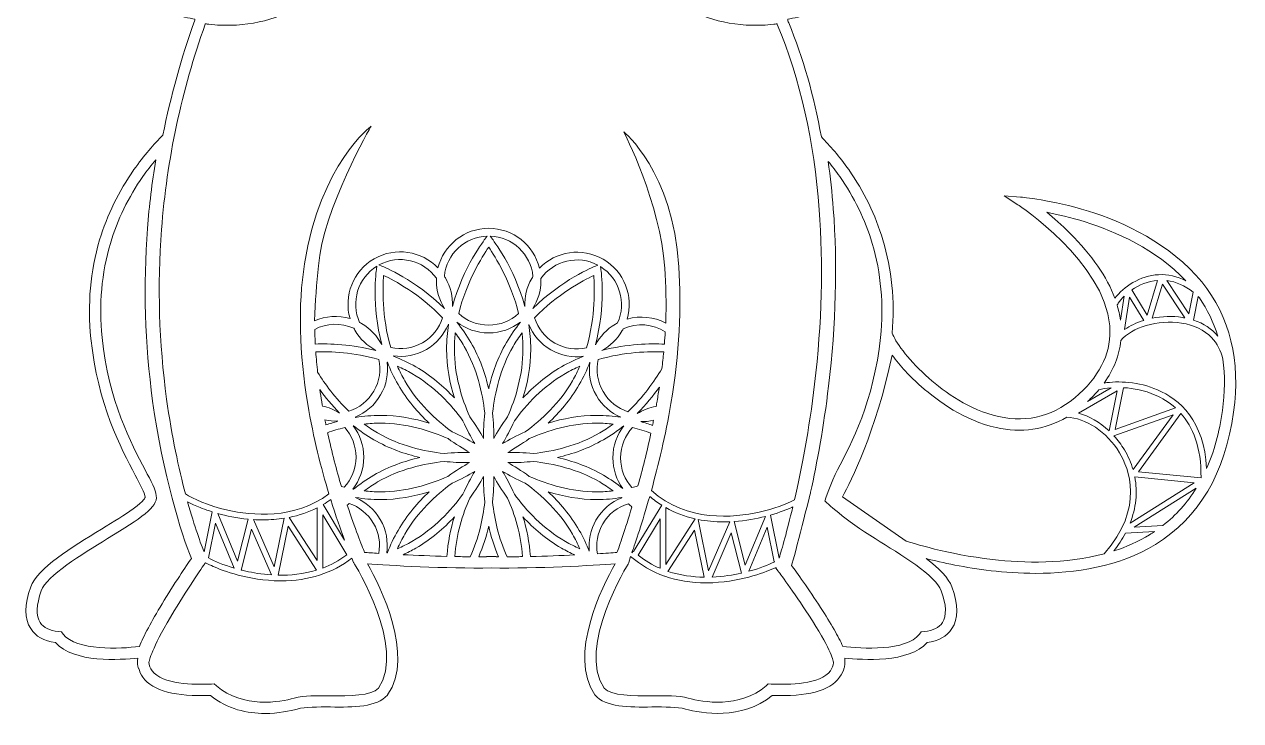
# Model space of a CAD drawing. Header units: millimetres. Extents: x -883 to 1566, y 87 to 598.
# Drawn here: x -414.6 to 21.6, y 87.2 to 336.8 of the extents above; entities that cross this region are included whole.
import ezdxf

# ---------------------------------------------------------------- set-up
doc = ezdxf.new("R2010")
doc.units = ezdxf.units.MM
doc.header["$MEASUREMENT"] = 0
doc.layers.add('Layer 2', color=7, linetype='Continuous')

msp = doc.modelspace()

# ---------------------------------------------------------------- linework, layer by layer
at = {"layer": 'Layer 2', "lineweight": 0}
for points, knots in [([(7.59, 244.45), (-3.48, 258), (-20.69, 266.08), (-33.06, 269.85), (-46.26, 273.87), (-56.89, 274.85), (-57.33, 274.89), (-57.33, 274.89), (-63.26, 275.35), (-63.26, 275.35), (-63.26, 275.35), (-58.29, 272.15), (-58.29, 272.15), (-57.98, 271.95), (-27.3, 251.65), (-25.39, 228.72), (-24.66, 219.9), (-28.34, 211.7), (-36.31, 204.35), (-44.76, 196.57), (-54.51, 193.84), (-65.29, 196.22), (-75.68, 198.52), (-84.61, 204.98), (-90.28, 209.99), (-96.97, 215.9), (-101.82, 222.28), (-103.16, 225.53), (-103.16, 225.53), (-103.4, 226.14), (-103.4, 226.14), (-102.45, 237.73), (-103.56, 248.95), (-106.72, 259.52), (-109.4, 268.44), (-113.53, 276.92), (-119.01, 284.71), (-122.35, 289.47), (-125.77, 293.36), (-128.79, 296.42), (-131.43, 311.06), (-135.35, 324.76), (-140.5, 337.36), (-140.5, 337.36), (-140.49, 337.37), (-140.49, 337.37), (-140.49, 337.37), (-140.51, 337.38), (-140.51, 337.38), (-140.61, 337.61), (-140.7, 337.84), (-140.79, 338.07), (-140.79, 338.07), (-140.84, 338.65), (-140.84, 338.65), (-137.2, 339.27), (-127.54, 341.25), (-121.39, 345.72), (-117.66, 348.43), (-108.33, 356.72), (-102.1, 375.11), (-97.72, 388.05), (-95.89, 402.95), (-96.63, 419.6), (-96.65, 421.03), (-96.74, 422.45), (-96.88, 423.87), (-97.33, 430.37), (-98.15, 437.13), (-99.36, 444.13), (-106.45, 485.36), (-124.38, 523.48), (-149.82, 551.48), (-163.02, 566), (-177.81, 577.35), (-193.8, 585.21), (-210.69, 593.52), (-228.61, 597.76), (-247.06, 597.82), (-247.06, 597.82), (-247.29, 597.82), (-247.29, 597.82), (-247.29, 597.82), (-247.29, 597.82), (-247.29, 597.82), (-265.74, 597.76), (-283.66, 593.52), (-300.56, 585.21), (-316.54, 577.35), (-331.33, 566), (-344.53, 551.48), (-369.97, 523.48), (-387.9, 485.36), (-394.99, 444.13), (-399.61, 417.32), (-398.69, 394.1), (-392.25, 375.11), (-386.02, 356.72), (-376.69, 348.43), (-372.96, 345.72), (-366.81, 341.25), (-357.15, 339.27), (-353.51, 338.65), (-353.51, 338.65), (-353.55, 338.23), (-353.55, 338.23), (-358.37, 324.81), (-362.17, 311.04), (-364.92, 297.06), (-368.1, 293.91), (-371.76, 289.81), (-375.34, 284.71), (-380.82, 276.92), (-384.95, 268.44), (-387.63, 259.52), (-390.97, 248.36), (-392.03, 236.48), (-390.77, 224.19), (-388.36, 200.65), (-379.94, 184.75), (-374.91, 175.25), (-373.01, 171.66), (-371.51, 168.83), (-371.33, 167.36), (-371.33, 167.24), (-371.46, 166.18), (-375.61, 163.16), (-378.56, 161.03), (-382.63, 158.54), (-386.94, 155.91), (-397.73, 149.32), (-409.96, 141.86), (-412.37, 135.15), (-414.64, 128.81), (-414.65, 123.78), (-412.37, 120.21), (-410.62, 117.47), (-407.56, 115.77), (-403.5, 115.26), (-397.11, 107.82), (-380.02, 109.01), (-373.97, 109.69), (-374.01, 109.28), (-374.02, 108.82), (-374.01, 108.34), (-374.17, 106.94), (-373.86, 106.33), (-373.65, 105.92), (-373.65, 105.92), (-373.64, 105.93), (-373.64, 105.93), (-373.35, 104.91), (-372.87, 103.84), (-372.1, 102.79), (-368.52, 97.9), (-360.39, 95.72), (-347.92, 96.3), (-341.76, 91.24), (-334.56, 89.82), (-328.4, 89.82), (-323.52, 89.82), (-319.3, 90.71), (-316.77, 91.4), (-313.85, 92.2), (-309.45, 92.16), (-304.79, 92.13), (-296.58, 92.07), (-288.1, 92.01), (-284.44, 96.38), (-284.44, 96.38), (-284.36, 96.49), (-284.36, 96.49), (-274.54, 110.69), (-287.03, 135.42), (-291.55, 143.4), (-284.05, 142.9), (-263.4, 141.67), (-247.18, 141.98), (-230.95, 141.67), (-210.3, 142.9), (-202.8, 143.4), (-207.32, 135.42), (-219.81, 110.69), (-209.99, 96.49), (-209.99, 96.49), (-209.91, 96.38), (-209.91, 96.38), (-206.25, 92.01), (-197.77, 92.07), (-189.56, 92.13), (-184.9, 92.16), (-180.5, 92.2), (-177.58, 91.4), (-171.85, 89.84), (-157.47, 87.24), (-146.43, 96.3), (-133.96, 95.72), (-125.83, 97.9), (-122.25, 102.79), (-121.43, 103.9), (-120.94, 105.03), (-120.66, 106.11), (-120.49, 106.51), (-120.38, 107.01), (-120.39, 107.68), (-120.32, 108.42), (-120.33, 109.1), (-120.38, 109.69), (-114.32, 109.01), (-97.24, 107.82), (-90.85, 115.26), (-86.79, 115.77), (-83.73, 117.47), (-81.98, 120.21), (-79.7, 123.78), (-79.71, 128.81), (-81.98, 135.15), (-83.16, 138.43), (-86.68, 141.88), (-91.23, 145.33), (-85.44, 143.84), (-77.25, 142.05), (-67.96, 140.98), (-63.12, 140.42), (-57.69, 140.03), (-51.97, 140.03), (-37.91, 140.03), (-22.08, 142.39), (-8.98, 150.42), (6.59, 159.96), (16.02, 175.91), (19.04, 197.83), (21.57, 216.16), (17.82, 231.93), (7.59, 244.45)], [0, 0, 0, 0, 1, 1, 1, 2, 2, 2, 3, 3, 3, 4, 4, 4, 5, 5, 5, 6, 6, 6, 7, 7, 7, 8, 8, 8, 9, 9, 9, 10, 10, 10, 11, 11, 11, 12, 12, 12, 13, 13, 13, 14, 14, 14, 15, 15, 15, 16, 16, 16, 17, 17, 17, 18, 18, 18, 19, 19, 19, 20, 20, 20, 21, 21, 21, 22, 22, 22, 23, 23, 23, 24, 24, 24, 25, 25, 25, 26, 26, 26, 27, 27, 27, 28, 28, 28, 29, 29, 29, 30, 30, 30, 31, 31, 31, 32, 32, 32, 33, 33, 33, 34, 34, 34, 35, 35, 35, 36, 36, 36, 37, 37, 37, 38, 38, 38, 39, 39, 39, 40, 40, 40, 41, 41, 41, 42, 42, 42, 43, 43, 43, 44, 44, 44, 45, 45, 45, 46, 46, 46, 47, 47, 47, 48, 48, 48, 49, 49, 49, 50, 50, 50, 51, 51, 51, 52, 52, 52, 53, 53, 53, 54, 54, 54, 55, 55, 55, 56, 56, 56, 57, 57, 57, 58, 58, 58, 59, 59, 59, 60, 60, 60, 61, 61, 61, 62, 62, 62, 63, 63, 63, 64, 64, 64, 65, 65, 65, 66, 66, 66, 67, 67, 67, 68, 68, 68, 69, 69, 69, 70, 70, 70, 71, 71, 71, 72, 72, 72, 73, 73, 73, 74, 74, 74, 75, 75, 75, 76, 76, 76, 77, 77, 77, 78, 78, 78, 78]), ([(-365.44, 263.23), (-363.53, 288.41), (-358.25, 313.18), (-349.74, 336.86), (-349.74, 336.86), (-349.7, 336.98), (-349.7, 336.98), (-349.24, 336.92), (-348.82, 336.86), (-348.42, 336.81), (-347.01, 336.65), (-345.71, 336.55), (-344.44, 336.5), (-341.86, 336.38), (-339.18, 336.45), (-336.48, 336.7), (-331.01, 337.23), (-325.8, 338.57), (-321, 340.68), (-316.02, 342.89), (-311.55, 345.9), (-307.7, 349.64), (-307.35, 349.96), (-307.03, 350.3), (-306.72, 350.62), (-306.58, 350.78), (-306.44, 350.93), (-306.28, 351.09), (-306.28, 351.09), (-305.6, 351.81), (-305.6, 351.81), (-305.44, 351.97), (-305.29, 352.15), (-305.14, 352.33), (-305.07, 352.41), (-304.99, 352.5), (-304.91, 352.6), (-304.8, 352.72), (-304.7, 352.85), (-304.59, 352.97), (-304.26, 353.35), (-303.92, 353.75), (-303.62, 354.16), (-303.62, 354.16), (-302.71, 355.34), (-302.71, 355.34), (-302.71, 355.34), (-302.41, 355.78), (-302.41, 355.78), (-300.84, 358.02), (-299.49, 360.4), (-298.42, 362.86), (-296.38, 367.51), (-295.14, 372.76), (-294.72, 378.46), (-294.36, 383.4), (-294.6, 388.7), (-295.41, 394.2), (-295.42, 394.21), (-295.42, 394.22), (-295.42, 394.22), (-290.09, 392.45), (-284.31, 391.51), (-278.59, 391.51), (-277.07, 391.51), (-275.53, 391.58), (-274, 391.73), (-270.97, 388.76), (-258.83, 377.89), (-243.75, 378.23), (-234.32, 378.45), (-225.65, 382.97), (-217.97, 391.66), (-216.69, 391.56), (-215.41, 391.51), (-214.15, 391.51), (-209.05, 391.51), (-203.85, 392.27), (-198.98, 393.71), (-199.74, 388.38), (-199.95, 383.25), (-199.6, 378.46), (-199.18, 372.76), (-197.94, 367.51), (-195.9, 362.86), (-194.83, 360.4), (-193.49, 358.02), (-191.92, 355.8), (-191.92, 355.8), (-191.64, 355.39), (-191.64, 355.39), (-191.64, 355.39), (-190.72, 354.18), (-190.72, 354.18), (-190.4, 353.75), (-190.06, 353.35), (-189.73, 352.97), (-189.63, 352.85), (-189.52, 352.72), (-189.4, 352.58), (-189.33, 352.5), (-189.26, 352.41), (-189.18, 352.33), (-189.03, 352.15), (-188.88, 351.97), (-188.72, 351.8), (-188.72, 351.8), (-188.03, 351.08), (-188.03, 351.08), (-187.88, 350.93), (-187.74, 350.78), (-187.6, 350.62), (-187.29, 350.3), (-186.97, 349.96), (-186.62, 349.64), (-182.77, 345.9), (-178.3, 342.89), (-173.31, 340.68), (-168.52, 338.57), (-163.31, 337.23), (-157.84, 336.7), (-155.14, 336.45), (-152.47, 336.38), (-149.88, 336.5), (-148.62, 336.55), (-147.31, 336.65), (-145.91, 336.81), (-145.53, 336.86), (-145.13, 336.91), (-144.71, 336.97), (-144.71, 336.97), (-144.62, 336.75), (-144.62, 336.75), (-136.48, 317.18), (-131.41, 294.85), (-129.56, 270.37), (-128.07, 250.74), (-128.63, 229.69), (-131.23, 207.81), (-133.16, 191.58), (-135.93, 177.31), (-138.46, 166.33), (-141.41, 164.85), (-145.77, 163.15), (-151.13, 161.95), (-160.09, 159.94), (-177, 158.29), (-189.77, 169.74), (-187.29, 178.72), (-184.69, 189.46), (-182.74, 200.89), (-179.63, 219.09), (-179.04, 235.54), (-179.94, 249.87), (-182.09, 284.17), (-199.64, 298.21), (-199.64, 298.21), (-199.64, 298.21), (-186.45, 272.71), (-184.98, 249.46), (-184.59, 243.29), (-184.32, 236.71), (-184.62, 229.74), (-188.82, 231.92), (-193.77, 232.49), (-198.45, 231.15), (-196.09, 239.25), (-199.45, 248.22), (-207.07, 252.62), (-214.66, 257.01), (-224.09, 255.45), (-229.92, 249.41), (-231.93, 257.6), (-239.32, 263.69), (-248.12, 263.69), (-256.9, 263.69), (-264.28, 257.63), (-266.31, 249.48), (-272.14, 255.57), (-281.59, 257.15), (-289.21, 252.75), (-296.81, 248.36), (-300.17, 239.42), (-297.85, 231.35), (-302.1, 232.58), (-306.59, 232.24), (-310.54, 230.53), (-310.55, 237.43), (-309.66, 243.95), (-309.17, 250.21), (-307.56, 270.47), (-290.28, 300.26), (-290.28, 300.26), (-290.28, 300.26), (-308.45, 286.88), (-314.17, 250.92), (-316.54, 236), (-316.01, 219.07), (-312.98, 200.67), (-311.01, 188.67), (-308.18, 177.62), (-305.4, 168.48), (-317.82, 159.21), (-333.23, 160.78), (-341.63, 162.66), (-348.85, 164.28), (-354.26, 166.79), (-356.84, 168.48), (-359.26, 177.53), (-361.79, 189.05), (-363.61, 202.47), (-366.36, 222.65), (-366.97, 243.09), (-365.44, 263.23)], [0, 0, 0, 0, 1, 1, 1, 2, 2, 2, 3, 3, 3, 4, 4, 4, 5, 5, 5, 6, 6, 6, 7, 7, 7, 8, 8, 8, 9, 9, 9, 10, 10, 10, 11, 11, 11, 12, 12, 12, 13, 13, 13, 14, 14, 14, 15, 15, 15, 16, 16, 16, 17, 17, 17, 18, 18, 18, 19, 19, 19, 20, 20, 20, 21, 21, 21, 22, 22, 22, 23, 23, 23, 24, 24, 24, 25, 25, 25, 26, 26, 26, 27, 27, 27, 28, 28, 28, 29, 29, 29, 30, 30, 30, 31, 31, 31, 32, 32, 32, 33, 33, 33, 34, 34, 34, 35, 35, 35, 36, 36, 36, 37, 37, 37, 38, 38, 38, 39, 39, 39, 40, 40, 40, 41, 41, 41, 42, 42, 42, 43, 43, 43, 44, 44, 44, 45, 45, 45, 46, 46, 46, 47, 47, 47, 48, 48, 48, 49, 49, 49, 50, 50, 50, 51, 51, 51, 52, 52, 52, 53, 53, 53, 54, 54, 54, 55, 55, 55, 56, 56, 56, 57, 57, 57, 58, 58, 58, 59, 59, 59, 60, 60, 60, 61, 61, 61, 62, 62, 62, 63, 63, 63, 64, 64, 64, 65, 65, 65, 66, 66, 66, 67, 67, 67, 68, 68, 68, 69, 69, 69, 70, 70, 70, 71, 71, 71, 71]), ([(-373.4, 113.83), (-379.99, 112.95), (-396.17, 112.19), (-400.7, 118.22), (-400.7, 118.22), (-401.37, 119.12), (-401.37, 119.12), (-401.37, 119.12), (-402.49, 119.22), (-402.49, 119.22), (-405.62, 119.5), (-407.8, 120.57), (-408.96, 122.39), (-410.51, 124.81), (-410.37, 128.75), (-408.56, 133.79), (-406.64, 139.15), (-394.04, 146.84), (-384.83, 152.46), (-372.64, 159.91), (-366.8, 163.67), (-367.32, 167.85), (-367.6, 170.06), (-369.09, 172.88), (-371.34, 177.14), (-376.23, 186.38), (-384.42, 201.85), (-386.75, 224.61), (-387.95, 236.33), (-386.95, 247.66), (-383.78, 258.28), (-381.24, 266.78), (-377.31, 274.86), (-372.11, 282.28), (-370.68, 284.32), (-369.15, 286.31), (-367.53, 288.23), (-368.87, 280.07), (-369.86, 271.81), (-370.48, 263.62), (-372.04, 243.12), (-371.41, 222.32), (-368.62, 201.79), (-365.03, 175.4), (-358.31, 154.2), (-354.74, 145.4), (-356.44, 142.9), (-360.99, 136.14), (-365.24, 129.11), (-369.08, 122.76), (-371.82, 117.62), (-373.4, 113.83)], [0, 0, 0, 0, 1, 1, 1, 2, 2, 2, 3, 3, 3, 4, 4, 4, 5, 5, 5, 6, 6, 6, 7, 7, 7, 8, 8, 8, 9, 9, 9, 10, 10, 10, 11, 11, 11, 12, 12, 12, 13, 13, 13, 14, 14, 14, 15, 15, 15, 16, 16, 16, 17, 17, 17, 17]), ([(-85.79, 133.79), (-83.98, 128.75), (-83.84, 124.81), (-85.39, 122.39), (-86.55, 120.57), (-88.73, 119.5), (-91.86, 119.22), (-91.86, 119.22), (-92.98, 119.12), (-92.98, 119.12), (-92.98, 119.12), (-93.65, 118.22), (-93.65, 118.22), (-98.22, 112.13), (-114.51, 112.95), (-121.12, 113.85), (-122.68, 117.38), (-125.3, 121.95), (-129.09, 127.81), (-133.3, 134.3), (-137.8, 140.53), (-139.48, 142.83), (-138.49, 146.01), (-132.67, 169.08), (-132.67, 169.08), (-130.36, 179.6), (-127.95, 192.61), (-126.22, 207.15), (-123.58, 229.36), (-123.01, 250.74), (-124.52, 270.71), (-124.95, 276.4), (-125.57, 282.09), (-126.36, 287.69), (-124.91, 285.93), (-123.53, 284.12), (-122.24, 282.28), (-117.04, 274.86), (-113.11, 266.78), (-110.57, 258.28), (-107.4, 247.66), (-106.4, 236.33), (-107.6, 224.61), (-109.93, 201.85), (-118.12, 186.38), (-123.01, 177.13), (-125.27, 172.87), (-127.56, 165.99), (-127.56, 165.99), (-127.56, 165.99), (-120.19, 158.97), (-109.52, 152.46), (-100.31, 146.84), (-87.71, 139.15), (-85.79, 133.79)], [0, 0, 0, 0, 1, 1, 1, 2, 2, 2, 3, 3, 3, 4, 4, 4, 5, 5, 5, 6, 6, 6, 7, 7, 7, 8, 8, 8, 9, 9, 9, 10, 10, 10, 11, 11, 11, 12, 12, 12, 13, 13, 13, 14, 14, 14, 15, 15, 15, 16, 16, 16, 17, 17, 17, 18, 18, 18, 18]), ([(-39.64, 261.9), (-42.6, 264.87), (-45.51, 267.43), (-47.96, 269.44), (-44.15, 268.7), (-39.37, 267.59), (-34.2, 265.97), (-23.34, 262.56), (-8.67, 256.19), (1.86, 244.89), (-1.26, 246.5), (-4.53, 247.25), (-7.85, 247.07), (-14.57, 246.72), (-20.46, 242.66), (-23.55, 238.61), (-26.36, 246.21), (-31.74, 254), (-39.64, 261.9)], [0, 0, 0, 0, 1, 1, 1, 2, 2, 2, 3, 3, 3, 4, 4, 4, 5, 5, 5, 6, 6, 6, 6]), ([(-249.21, 260.14), (-249.64, 259.59), (-257.29, 249.72), (-261.09, 235.66), (-261.11, 235.68), (-261.12, 235.69), (-261.13, 235.71), (-260.97, 239.16), (-261.76, 242.68), (-263.61, 245.89), (-263.74, 246.11), (-263.87, 246.32), (-264.01, 246.54), (-263.23, 254.44), (-256.66, 260.66), (-248.61, 260.9), (-248.61, 260.9), (-249.21, 260.14), (-249.21, 260.14)], [0, 0, 0, 0, 1, 1, 1, 2, 2, 2, 3, 3, 3, 4, 4, 4, 5, 5, 5, 6, 6, 6, 6]), ([(-232.67, 245.76), (-234.5, 242.59), (-235.29, 239.09), (-235.15, 235.67), (-238.95, 249.72), (-246.6, 259.59), (-247.03, 260.14), (-247.03, 260.14), (-247.63, 260.9), (-247.63, 260.9), (-239.57, 260.66), (-232.99, 254.4), (-232.23, 246.47), (-232.38, 246.24), (-232.53, 246), (-232.67, 245.76)], [0, 0, 0, 0, 1, 1, 1, 2, 2, 2, 3, 3, 3, 4, 4, 4, 5, 5, 5, 5]), ([(-263.96, 234.96), (-263.96, 234.95), (-263.97, 234.94), (-263.97, 234.93), (-274.28, 245.19), (-285.83, 249.9), (-286.47, 250.16), (-286.47, 250.16), (-287.45, 250.55), (-287.45, 250.55), (-280.33, 254.41), (-271.47, 252.29), (-266.84, 245.78), (-266.85, 245.51), (-266.86, 245.23), (-266.86, 244.95), (-266.86, 241.28), (-265.8, 237.85), (-263.96, 234.96)], [0, 0, 0, 0, 1, 1, 1, 2, 2, 2, 3, 3, 3, 4, 4, 4, 5, 5, 5, 6, 6, 6, 6]), ([(-237.4, 233.14), (-240.23, 230.56), (-244, 228.99), (-248.12, 228.99), (-252.25, 228.99), (-256.01, 230.56), (-258.85, 233.14), (-256.1, 244.52), (-250.49, 253.48), (-248.12, 256.91), (-245.75, 253.48), (-240.15, 244.52), (-237.4, 233.14)], [0, 0, 0, 0, 1, 1, 1, 2, 2, 2, 3, 3, 3, 4, 4, 4, 4]), ([(-229.4, 245.71), (-224.79, 252.14), (-216.03, 254.25), (-208.95, 250.49), (-208.95, 250.49), (-209.78, 250.16), (-209.78, 250.16), (-210.42, 249.9), (-222, 245.17), (-232.32, 234.89), (-232.32, 234.89), (-232.32, 234.89), (-232.32, 234.89), (-230.46, 237.8), (-229.38, 241.25), (-229.38, 244.95), (-229.38, 245.2), (-229.39, 245.46), (-229.4, 245.71)], [0, 0, 0, 0, 1, 1, 1, 2, 2, 2, 3, 3, 3, 4, 4, 4, 5, 5, 5, 6, 6, 6, 6]), ([(-286.43, 221.99), (-286.45, 222), (-286.47, 222), (-286.49, 222.01), (-288.08, 225.07), (-290.52, 227.74), (-293.73, 229.59), (-293.95, 229.71), (-294.17, 229.83), (-294.39, 229.95), (-297.67, 237.19), (-295.08, 245.88), (-288.21, 250.11), (-288.21, 250.11), (-288.36, 249.07), (-288.36, 249.07), (-288.46, 248.38), (-290.15, 236.04), (-286.43, 221.99)], [0, 0, 0, 0, 1, 1, 1, 2, 2, 2, 3, 3, 3, 4, 4, 4, 5, 5, 5, 6, 6, 6, 6]), ([(-207.89, 249.07), (-207.89, 249.07), (-208.01, 249.95), (-208.01, 249.95), (-201.17, 245.7), (-198.6, 237), (-201.91, 229.77), (-202.16, 229.64), (-202.4, 229.51), (-202.64, 229.37), (-205.82, 227.53), (-208.25, 224.9), (-209.85, 221.87), (-206.09, 235.97), (-207.79, 248.38), (-207.89, 249.07)], [0, 0, 0, 0, 1, 1, 1, 2, 2, 2, 3, 3, 3, 4, 4, 4, 5, 5, 5, 5]), ([(-285.8, 246.82), (-282.04, 245.04), (-272.73, 240.1), (-264.65, 231.63), (-265.82, 227.99), (-268.3, 224.75), (-271.86, 222.69), (-275.43, 220.63), (-279.47, 220.11), (-283.22, 220.92), (-286.51, 232.14), (-286.13, 242.67), (-285.8, 246.82)], [0, 0, 0, 0, 1, 1, 1, 2, 2, 2, 3, 3, 3, 4, 4, 4, 4]), ([(-231.64, 231.56), (-223.56, 240.07), (-214.21, 245.03), (-210.45, 246.81), (-210.11, 242.65), (-209.73, 232.06), (-213.06, 220.8), (-216.81, 219.99), (-220.85, 220.51), (-224.42, 222.57), (-228, 224.64), (-230.48, 227.9), (-231.64, 231.56)], [0, 0, 0, 0, 1, 1, 1, 2, 2, 2, 3, 3, 3, 4, 4, 4, 4]), ([(-17.46, 241.59), (-14.86, 243.39), (-11.67, 244.74), (-8.22, 245.02), (-8.22, 245.02), (-11.93, 232.55), (-11.93, 232.55), (-11.93, 232.55), (-17.46, 241.59), (-17.46, 241.59)], [0, 0, 0, 0, 1, 1, 1, 2, 2, 2, 3, 3, 3, 3]), ([(4.56, 240.75), (4.56, 240.75), (3.02, 233.01), (3.02, 233.01), (3.02, 233.01), (-4.89, 244.96), (-4.89, 244.96), (-1.6, 244.56), (1.56, 243.15), (4.56, 240.75)], [0, 0, 0, 0, 1, 1, 1, 2, 2, 2, 3, 3, 3, 3]), ([(-6.5, 243.72), (-6.5, 243.72), (1.55, 231.57), (1.55, 231.57), (1.26, 231.62), (0.98, 231.68), (0.69, 231.72), (-2.94, 232.3), (-6.68, 232.16), (-10.15, 231.47), (-10.15, 231.47), (-6.5, 243.72), (-6.5, 243.72)], [0, 0, 0, 0, 1, 1, 1, 2, 2, 2, 3, 3, 3, 4, 4, 4, 4]), ([(-20.23, 239.32), (-20.23, 239.32), (-21.56, 230.8), (-21.56, 230.8), (-21.81, 232.59), (-22.2, 234.4), (-22.75, 236.22), (-22.61, 236.44), (-22.47, 236.66), (-22.32, 236.88), (-21.74, 237.7), (-21.04, 238.52), (-20.23, 239.32)], [0, 0, 0, 0, 1, 1, 1, 2, 2, 2, 3, 3, 3, 4, 4, 4, 4]), ([(-13.17, 230.7), (-15.77, 229.9), (-18.12, 228.78), (-20.04, 227.42), (-20.04, 227.42), (-18.24, 238.99), (-18.24, 238.99), (-18.24, 238.99), (-13.17, 230.7), (-13.17, 230.7)], [0, 0, 0, 0, 1, 1, 1, 2, 2, 2, 3, 3, 3, 3]), ([(6.31, 239.22), (6.46, 239.08), (6.61, 238.95), (6.75, 238.8), (9.66, 234.57), (11.87, 229.98), (13.37, 225.07), (11.2, 227.66), (8.26, 229.6), (4.64, 230.78), (4.64, 230.78), (6.31, 239.22), (6.31, 239.22)], [0, 0, 0, 0, 1, 1, 1, 2, 2, 2, 3, 3, 3, 4, 4, 4, 4]), ([(-288.56, 219.94), (-288.55, 219.91), (-288.54, 219.89), (-288.53, 219.86), (-297.22, 222.16), (-305.26, 222.39), (-310.3, 222.21), (-310.39, 223.98), (-310.47, 225.74), (-310.5, 227.47), (-306.24, 229.7), (-301.07, 229.98), (-296.47, 227.88), (-296.34, 227.63), (-296.21, 227.39), (-296.07, 227.15), (-294.24, 223.97), (-291.6, 221.53), (-288.56, 219.94)], [0, 0, 0, 0, 1, 1, 1, 2, 2, 2, 3, 3, 3, 4, 4, 4, 5, 5, 5, 6, 6, 6, 6]), ([(-282.26, 217.94), (-278.31, 217.43), (-274.18, 218.15), (-270.47, 220.29), (-266.77, 222.42), (-264.08, 225.64), (-262.56, 229.31), (-262.53, 229.28), (-262.51, 229.25), (-262.48, 229.22), (-262.93, 226.39), (-263.2, 223.45), (-263.2, 220.42), (-263.2, 214.1), (-262.06, 208.16), (-260.43, 202.88), (-264.18, 206.93), (-268.76, 210.89), (-274.24, 214.05), (-276.86, 215.57), (-279.55, 216.81), (-282.22, 217.83), (-282.24, 217.87), (-282.25, 217.91), (-282.26, 217.94)], [0, 0, 0, 0, 1, 1, 1, 2, 2, 2, 3, 3, 3, 4, 4, 4, 5, 5, 5, 6, 6, 6, 7, 7, 7, 8, 8, 8, 8]), ([(-254.49, 222.75), (-256.01, 225.38), (-257.71, 227.8), (-259.52, 230.02), (-259.51, 230.04), (-259.51, 230.06), (-259.5, 230.08), (-256.35, 227.65), (-252.4, 226.21), (-248.12, 226.21), (-243.84, 226.21), (-239.9, 227.65), (-236.74, 230.08), (-236.74, 230.06), (-236.73, 230.04), (-236.73, 230.02), (-238.54, 227.8), (-240.24, 225.38), (-241.75, 222.75), (-244.91, 217.28), (-246.9, 211.57), (-248.12, 206.19), (-249.35, 211.57), (-251.33, 217.28), (-254.49, 222.75)], [0, 0, 0, 0, 1, 1, 1, 2, 2, 2, 3, 3, 3, 4, 4, 4, 5, 5, 5, 6, 6, 6, 7, 7, 7, 8, 8, 8, 8]), ([(-233.76, 229.22), (-233.76, 229.23), (-233.75, 229.23), (-233.74, 229.24), (-232.22, 225.55), (-229.52, 222.31), (-225.81, 220.16), (-222.12, 218.03), (-218, 217.31), (-214.07, 217.81), (-216.73, 216.79), (-219.4, 215.56), (-222.01, 214.05), (-227.48, 210.89), (-232.06, 206.93), (-235.81, 202.88), (-234.18, 208.16), (-233.04, 214.1), (-233.04, 220.42), (-233.04, 223.45), (-233.31, 226.39), (-233.76, 229.22)], [0, 0, 0, 0, 1, 1, 1, 2, 2, 2, 3, 3, 3, 4, 4, 4, 5, 5, 5, 6, 6, 6, 7, 7, 7, 7]), ([(-207.56, 219.9), (-204.59, 221.49), (-202.01, 223.9), (-200.21, 227.02), (-200.08, 227.24), (-199.96, 227.47), (-199.84, 227.69), (-194.86, 229.94), (-189.21, 229.42), (-184.78, 226.64), (-184.87, 225.17), (-184.98, 223.68), (-185.1, 222.18), (-190.02, 222.41), (-198.42, 222.3), (-207.56, 219.9)], [0, 0, 0, 0, 1, 1, 1, 2, 2, 2, 3, 3, 3, 4, 4, 4, 5, 5, 5, 5]), ([(15.04, 198.38), (13.97, 190.63), (12.06, 183.68), (9.33, 177.55), (8.55, 194.76), (-0.41, 202.41), (-8.25, 205.8), (-15.02, 208.73), (-22.4, 209.07), (-27.43, 208.23), (-23.97, 213.03), (-21.96, 218.13), (-21.41, 223.48), (-17.6, 228.16), (-8.13, 231.08), (0.37, 229.73), (4.8, 229.02), (8.53, 227.22), (11.14, 224.5), (13.14, 222.42), (14.49, 219.84), (15.18, 216.78), (15.98, 211.03), (15.93, 204.89), (15.04, 198.38)], [0, 0, 0, 0, 1, 1, 1, 2, 2, 2, 3, 3, 3, 4, 4, 4, 5, 5, 5, 6, 6, 6, 7, 7, 7, 8, 8, 8, 8]), ([(-249.96, 188.41), (-251.21, 190.64), (-252.84, 193.3), (-254.89, 196.12), (-257.81, 202.74), (-260.43, 211.22), (-260.43, 220.42), (-260.43, 222.39), (-260.3, 224.32), (-260.09, 226.21), (-258.95, 224.68), (-257.88, 223.07), (-256.9, 221.37), (-252.3, 213.4), (-250.32, 204.74), (-249.54, 197.56), (-249.91, 194.09), (-249.99, 190.97), (-249.96, 188.41)], [0, 0, 0, 0, 1, 1, 1, 2, 2, 2, 3, 3, 3, 4, 4, 4, 5, 5, 5, 6, 6, 6, 6]), ([(-246.7, 197.56), (-245.92, 204.74), (-243.95, 213.4), (-239.35, 221.37), (-238.36, 223.07), (-237.29, 224.68), (-236.16, 226.21), (-235.94, 224.32), (-235.82, 222.39), (-235.82, 220.42), (-235.82, 211.22), (-238.43, 202.74), (-241.35, 196.12), (-243.4, 193.3), (-245.04, 190.64), (-246.29, 188.41), (-246.25, 190.97), (-246.34, 194.09), (-246.7, 197.56)], [0, 0, 0, 0, 1, 1, 1, 2, 2, 2, 3, 3, 3, 4, 4, 4, 5, 5, 5, 6, 6, 6, 6]), ([(-287.48, 216.65), (-286.7, 212.93), (-287.22, 208.92), (-289.27, 205.37), (-291.34, 201.79), (-294.59, 199.32), (-298.25, 198.15), (-303.15, 202.83), (-306.86, 207.92), (-309.46, 212.1), (-309.73, 214.57), (-309.95, 217.01), (-310.12, 219.41), (-304.94, 219.57), (-296.43, 219.28), (-287.48, 216.65)], [0, 0, 0, 0, 1, 1, 1, 2, 2, 2, 3, 3, 3, 4, 4, 4, 5, 5, 5, 5]), ([(-198.19, 197.96), (-201.82, 199.13), (-205.05, 201.6), (-207.1, 205.16), (-209.18, 208.76), (-209.69, 212.85), (-208.84, 216.63), (-199.4, 219.41), (-190.44, 219.59), (-185.35, 219.38), (-185.54, 217.41), (-185.76, 215.4), (-186.01, 213.37), (-188.65, 208.93), (-192.68, 203.18), (-198.19, 197.96)], [0, 0, 0, 0, 1, 1, 1, 2, 2, 2, 3, 3, 3, 4, 4, 4, 5, 5, 5, 5]), ([(-67.43, 144.99), (-83.57, 146.84), (-96.43, 150.95), (-98.43, 151.61), (-98.43, 151.61), (-121.23, 167.5), (-121.23, 167.5), (-118.07, 173.16), (-109.52, 190.18), (-103.38, 218.17), (-100.66, 214.48), (-96.96, 210.49), (-92.96, 206.96), (-86.93, 201.64), (-77.39, 194.77), (-66.17, 192.28), (-56.99, 190.24), (-48.49, 191.49), (-40.8, 195.99), (-34.16, 195.82), (-26.39, 190.77), (-21.88, 183.26), (-18.62, 177.85), (-12.72, 163.58), (-27.43, 147.02), (-41.27, 143.33), (-56.04, 143.68), (-67.43, 144.99)], [0, 0, 0, 0, 1, 1, 1, 2, 2, 2, 3, 3, 3, 4, 4, 4, 5, 5, 5, 6, 6, 6, 7, 7, 7, 8, 8, 8, 9, 9, 9, 9]), ([(-284.51, 215.69), (-284.47, 215.68), (-284.44, 215.67), (-284.4, 215.66), (-283.38, 212.98), (-282.13, 210.3), (-280.61, 207.67), (-277.45, 202.2), (-273.5, 197.62), (-269.45, 193.87), (-274.72, 195.5), (-280.66, 196.64), (-286.98, 196.64), (-290.02, 196.64), (-292.96, 196.37), (-295.78, 195.92), (-295.84, 195.96), (-295.88, 196.01), (-295.94, 196.05), (-292.25, 197.57), (-289.01, 200.27), (-286.87, 203.98), (-284.74, 207.66), (-284.01, 211.77), (-284.51, 215.69)], [0, 0, 0, 0, 1, 1, 1, 2, 2, 2, 3, 3, 3, 4, 4, 4, 5, 5, 5, 6, 6, 6, 7, 7, 7, 8, 8, 8, 8]), ([(-261.25, 190.78), (-267.09, 195.04), (-273.61, 201.09), (-278.21, 209.06), (-279.19, 210.76), (-280.05, 212.5), (-280.81, 214.24), (-279.06, 213.49), (-277.33, 212.63), (-275.62, 211.64), (-267.65, 207.04), (-261.61, 200.53), (-257.34, 194.69), (-255.92, 191.51), (-254.44, 188.76), (-253.14, 186.57), (-255.33, 187.88), (-258.07, 189.36), (-261.25, 190.78)], [0, 0, 0, 0, 1, 1, 1, 2, 2, 2, 3, 3, 3, 4, 4, 4, 5, 5, 5, 6, 6, 6, 6]), ([(-238.89, 194.71), (-234.63, 200.54), (-228.59, 207.04), (-220.62, 211.64), (-218.92, 212.63), (-217.18, 213.49), (-215.44, 214.24), (-216.19, 212.5), (-217.05, 210.76), (-218.03, 209.06), (-222.64, 201.09), (-229.15, 195.04), (-234.99, 190.78), (-238.17, 189.36), (-240.91, 187.88), (-243.11, 186.57), (-241.8, 188.77), (-240.31, 191.52), (-238.89, 194.71)], [0, 0, 0, 0, 1, 1, 1, 2, 2, 2, 3, 3, 3, 4, 4, 4, 5, 5, 5, 6, 6, 6, 6]), ([(-209.26, 196.64), (-215.58, 196.64), (-221.52, 195.5), (-226.8, 193.87), (-222.75, 197.62), (-218.79, 202.2), (-215.63, 207.67), (-214.11, 210.3), (-212.87, 212.98), (-211.85, 215.66), (-211.84, 215.66), (-211.84, 215.66), (-211.83, 215.66), (-212.38, 211.68), (-211.66, 207.51), (-209.5, 203.77), (-207.42, 200.15), (-204.3, 197.5), (-200.73, 195.96), (-203.48, 196.38), (-206.32, 196.64), (-209.26, 196.64)], [0, 0, 0, 0, 1, 1, 1, 2, 2, 2, 3, 3, 3, 4, 4, 4, 5, 5, 5, 6, 6, 6, 7, 7, 7, 7]), ([(-301.57, 197.47), (-301.58, 197.47), (-301.59, 197.47), (-301.6, 197.47), (-303.45, 198.66), (-305.53, 199.52), (-307.74, 199.99), (-307.83, 200.51), (-307.92, 201.03), (-308.01, 201.55), (-308.25, 203), (-308.46, 204.44), (-308.66, 205.87), (-306.69, 203.14), (-304.33, 200.27), (-301.57, 197.47)], [0, 0, 0, 0, 1, 1, 1, 2, 2, 2, 3, 3, 3, 4, 4, 4, 5, 5, 5, 5]), ([(-194.84, 197.26), (-194.85, 197.26), (-194.87, 197.26), (-194.88, 197.27), (-191.7, 200.44), (-189.06, 203.74), (-186.91, 206.8), (-187.16, 205.15), (-187.42, 203.48), (-187.71, 201.79), (-187.82, 201.15), (-187.93, 200.52), (-188.04, 199.88), (-190.5, 199.46), (-192.8, 198.55), (-194.84, 197.26)], [0, 0, 0, 0, 1, 1, 1, 2, 2, 2, 3, 3, 3, 4, 4, 4, 5, 5, 5, 5]), ([(-22.7, 205.44), (-22.7, 205.44), (-25.61, 191.07), (-25.61, 191.07), (-28.94, 194.18), (-32.77, 196.39), (-36.56, 197.4), (-36.56, 197.4), (-22.7, 205.44), (-22.7, 205.44)], [0, 0, 0, 0, 1, 1, 1, 2, 2, 2, 3, 3, 3, 3]), ([(-29.35, 205.77), (-28.17, 206.12), (-26.63, 206.4), (-24.85, 206.53), (-24.85, 206.53), (-33.33, 201.61), (-33.33, 201.61), (-31.87, 202.97), (-30.54, 204.36), (-29.35, 205.77)], [0, 0, 0, 0, 1, 1, 1, 2, 2, 2, 3, 3, 3, 3]), ([(-23.45, 191.59), (-23.45, 191.59), (-20.41, 206.57), (-20.41, 206.57), (-16.87, 206.37), (-12.89, 205.61), (-9.05, 203.94), (-6.64, 202.9), (-4.12, 201.42), (-1.8, 199.33), (-1.8, 199.33), (-23.45, 191.59), (-23.45, 191.59)], [0, 0, 0, 0, 1, 1, 1, 2, 2, 2, 3, 3, 3, 4, 4, 4, 4]), ([(-17.03, 177.19), (-17.74, 179.65), (-18.78, 182.03), (-20.14, 184.3), (-21.24, 186.11), (-22.49, 187.79), (-23.86, 189.29), (-23.86, 189.29), (-2.67, 196.87), (-2.67, 196.87), (-2.67, 196.87), (-17.03, 177.19), (-17.03, 177.19)], [0, 0, 0, 0, 1, 1, 1, 2, 2, 2, 3, 3, 3, 4, 4, 4, 4]), ([(7.35, 174.25), (7.35, 174.25), (-15.05, 176.47), (-15.05, 176.47), (-15.05, 176.47), (0.17, 197.34), (0.17, 197.34), (4.38, 192.57), (7.51, 185.31), (7.35, 174.25)], [0, 0, 0, 0, 1, 1, 1, 2, 2, 2, 3, 3, 3, 3]), ([(-302.36, 194.64), (-302.31, 194.6), (-302.26, 194.57), (-302.21, 194.53), (-303.68, 194.14), (-305.1, 193.69), (-306.47, 193.22), (-306.59, 193.81), (-306.71, 194.4), (-306.83, 195), (-305.35, 194.7), (-303.85, 194.58), (-302.36, 194.64)], [0, 0, 0, 0, 1, 1, 1, 2, 2, 2, 3, 3, 3, 4, 4, 4, 4]), ([(-299.9, 170.88), (-300.24, 170.96), (-300.58, 171.06), (-300.92, 171.15), (-302.64, 176.92), (-304.38, 183.44), (-305.89, 190.44), (-303.94, 191.13), (-301.88, 191.75), (-299.73, 192.27), (-297.22, 189.45), (-295.69, 185.74), (-295.69, 181.67), (-295.69, 177.51), (-297.29, 173.72), (-299.9, 170.88)], [0, 0, 0, 0, 1, 1, 1, 2, 2, 2, 3, 3, 3, 4, 4, 4, 5, 5, 5, 5]), ([(-292.91, 181.67), (-292.91, 185.89), (-294.32, 189.79), (-296.68, 192.93), (-296.65, 192.94), (-296.62, 192.94), (-296.59, 192.95), (-294.37, 191.14), (-291.94, 189.44), (-289.32, 187.93), (-283.85, 184.77), (-278.13, 182.78), (-272.75, 181.56), (-278.13, 180.33), (-283.85, 178.35), (-289.32, 175.19), (-291.94, 173.67), (-294.37, 171.97), (-296.59, 170.16), (-296.67, 170.18), (-296.75, 170.2), (-296.84, 170.21), (-294.38, 173.38), (-292.91, 177.36), (-292.91, 181.67)], [0, 0, 0, 0, 1, 1, 1, 2, 2, 2, 3, 3, 3, 4, 4, 4, 5, 5, 5, 6, 6, 6, 7, 7, 7, 8, 8, 8, 8]), ([(-264.12, 182.98), (-271.31, 183.75), (-279.97, 185.73), (-287.93, 190.33), (-289.63, 191.31), (-291.24, 192.39), (-292.77, 193.52), (-290.88, 193.74), (-288.95, 193.86), (-286.98, 193.86), (-277.79, 193.86), (-269.3, 191.25), (-262.69, 188.33), (-259.87, 186.28), (-257.21, 184.64), (-254.97, 183.39), (-257.53, 183.43), (-260.65, 183.34), (-264.12, 182.98)], [0, 0, 0, 0, 1, 1, 1, 2, 2, 2, 3, 3, 3, 4, 4, 4, 5, 5, 5, 6, 6, 6, 6]), ([(-203.47, 193.52), (-205, 192.39), (-206.61, 191.31), (-208.31, 190.33), (-216.28, 185.73), (-224.94, 183.75), (-232.12, 182.98), (-235.59, 183.34), (-238.71, 183.43), (-241.27, 183.39), (-239.04, 184.64), (-236.38, 186.28), (-233.56, 188.33), (-226.94, 191.25), (-218.46, 193.86), (-209.26, 193.86), (-207.29, 193.86), (-205.36, 193.74), (-203.47, 193.52)], [0, 0, 0, 0, 1, 1, 1, 2, 2, 2, 3, 3, 3, 4, 4, 4, 5, 5, 5, 6, 6, 6, 6]), ([(-206.93, 175.19), (-212.4, 178.35), (-218.11, 180.33), (-223.49, 181.56), (-218.11, 182.78), (-212.4, 184.77), (-206.93, 187.93), (-204.3, 189.44), (-201.88, 191.14), (-199.66, 192.95), (-199.64, 192.95), (-199.62, 192.94), (-199.61, 192.94), (-202.09, 189.76), (-203.58, 185.76), (-203.58, 181.42), (-203.58, 177.33), (-202.26, 173.54), (-200.02, 170.45), (-202.15, 172.15), (-204.44, 173.75), (-206.93, 175.19)], [0, 0, 0, 0, 1, 1, 1, 2, 2, 2, 3, 3, 3, 4, 4, 4, 5, 5, 5, 6, 6, 6, 7, 7, 7, 7]), ([(-200.81, 181.42), (-200.81, 185.61), (-199.18, 189.43), (-196.53, 192.28), (-194.21, 191.72), (-192.01, 191.04), (-189.92, 190.29), (-191.38, 183.45), (-192.99, 177.05), (-194.57, 171.35), (-195.28, 171.15), (-196, 170.96), (-196.74, 170.79), (-199.26, 173.61), (-200.81, 177.34), (-200.81, 181.42)], [0, 0, 0, 0, 1, 1, 1, 2, 2, 2, 3, 3, 3, 4, 4, 4, 5, 5, 5, 5]), ([(-188.98, 194.9), (-189.1, 194.29), (-189.22, 193.68), (-189.34, 193.07), (-190.71, 193.55), (-192.12, 194), (-193.58, 194.41), (-192.05, 194.38), (-190.5, 194.54), (-188.98, 194.9)], [0, 0, 0, 0, 1, 1, 1, 2, 2, 2, 3, 3, 3, 3]), ([(-287.93, 172.78), (-279.96, 177.38), (-271.3, 179.36), (-264.12, 180.14), (-261.1, 179.82), (-258.34, 179.71), (-255.99, 179.71), (-255.64, 179.71), (-255.3, 179.72), (-254.97, 179.72), (-257.21, 178.47), (-259.88, 176.83), (-262.71, 174.77), (-269.32, 171.86), (-277.79, 169.25), (-286.98, 169.25), (-288.95, 169.25), (-290.88, 169.38), (-292.77, 169.59), (-291.24, 170.73), (-289.63, 171.8), (-287.93, 172.78)], [0, 0, 0, 0, 1, 1, 1, 2, 2, 2, 3, 3, 3, 4, 4, 4, 5, 5, 5, 6, 6, 6, 7, 7, 7, 7]), ([(-240.25, 179.71), (-237.9, 179.71), (-235.14, 179.82), (-232.12, 180.14), (-224.94, 179.36), (-216.28, 177.38), (-208.31, 172.78), (-206.61, 171.8), (-205, 170.73), (-203.47, 169.59), (-205.36, 169.38), (-207.29, 169.25), (-209.26, 169.25), (-218.46, 169.25), (-226.94, 171.87), (-233.56, 174.79), (-236.38, 176.84), (-239.04, 178.47), (-241.27, 179.72), (-240.94, 179.72), (-240.6, 179.71), (-240.25, 179.71)], [0, 0, 0, 0, 1, 1, 1, 2, 2, 2, 3, 3, 3, 4, 4, 4, 5, 5, 5, 6, 6, 6, 7, 7, 7, 7]), ([(-278.21, 154.05), (-273.61, 162.02), (-267.09, 168.07), (-261.26, 172.34), (-258.07, 173.76), (-255.33, 175.24), (-253.14, 176.54), (-254.45, 174.34), (-255.93, 171.59), (-257.35, 168.4), (-261.62, 162.57), (-267.66, 156.07), (-275.62, 151.47), (-277.33, 150.49), (-279.06, 149.63), (-280.81, 148.87), (-280.05, 150.62), (-279.19, 152.35), (-278.21, 154.05)], [0, 0, 0, 0, 1, 1, 1, 2, 2, 2, 3, 3, 3, 4, 4, 4, 5, 5, 5, 6, 6, 6, 6]), ([(-254.73, 145.98), (-256.57, 145.99), (-258.43, 146.02), (-260.3, 146.05), (-259.76, 153.95), (-257.45, 161.19), (-254.89, 166.99), (-252.84, 169.81), (-251.21, 172.47), (-249.96, 174.7), (-249.99, 172.14), (-249.9, 169.01), (-249.54, 165.53), (-250.18, 159.61), (-251.66, 152.69), (-254.73, 145.98)], [0, 0, 0, 0, 1, 1, 1, 2, 2, 2, 3, 3, 3, 4, 4, 4, 5, 5, 5, 5]), ([(-241.51, 145.98), (-244.59, 152.69), (-246.06, 159.63), (-246.7, 165.56), (-246.34, 169.03), (-246.25, 172.15), (-246.29, 174.7), (-245.04, 172.47), (-243.4, 169.81), (-241.35, 166.99), (-238.79, 161.18), (-236.47, 153.93), (-235.95, 146.02), (-237.81, 145.99), (-239.67, 145.98), (-241.51, 145.98)], [0, 0, 0, 0, 1, 1, 1, 2, 2, 2, 3, 3, 3, 4, 4, 4, 5, 5, 5, 5]), ([(-220.62, 151.47), (-228.59, 156.07), (-234.64, 162.59), (-238.9, 168.42), (-240.32, 171.6), (-241.8, 174.35), (-243.11, 176.54), (-240.91, 175.24), (-238.17, 173.76), (-234.99, 172.34), (-229.15, 168.07), (-222.64, 162.02), (-218.03, 154.05), (-217.05, 152.35), (-216.19, 150.62), (-215.44, 148.87), (-217.18, 149.63), (-218.92, 150.49), (-220.62, 151.47)], [0, 0, 0, 0, 1, 1, 1, 2, 2, 2, 3, 3, 3, 4, 4, 4, 5, 5, 5, 6, 6, 6, 6]), ([(-16.4, 174.58), (-16.4, 174.58), (4.86, 172.47), (4.86, 172.47), (4.86, 172.47), (-18.1, 158.01), (-18.1, 158.01), (-17.03, 160.72), (-16.35, 163.46), (-16.05, 166.23), (-15.76, 169.04), (-15.88, 171.84), (-16.4, 174.58)], [0, 0, 0, 0, 1, 1, 1, 2, 2, 2, 3, 3, 3, 4, 4, 4, 4]), ([(-6.35, 157.16), (-6.35, 157.16), (-16.57, 156.59), (-16.57, 156.59), (-16.57, 156.59), (5.65, 170.57), (5.65, 170.57), (2.4, 165.33), (-1.61, 160.85), (-6.35, 157.16)], [0, 0, 0, 0, 1, 1, 1, 2, 2, 2, 3, 3, 3, 3]), ([(-307.5, 164.66), (-306.56, 165.22), (-305.66, 165.81), (-304.77, 166.44), (-302.97, 160.65), (-301.21, 155.71), (-299.77, 151.89), (-299.77, 151.89), (-307.5, 164.66), (-307.5, 164.66)], [0, 0, 0, 0, 1, 1, 1, 2, 2, 2, 3, 3, 3, 3]), ([(-284.67, 147.36), (-284.11, 151.36), (-284.82, 155.56), (-286.99, 159.32), (-289.09, 162.96), (-292.23, 165.62), (-295.82, 167.16), (-295.81, 167.17), (-295.8, 167.19), (-295.78, 167.2), (-292.96, 166.74), (-290.02, 166.47), (-286.98, 166.47), (-280.66, 166.47), (-274.72, 167.62), (-269.45, 169.25), (-273.5, 165.49), (-277.45, 160.91), (-280.61, 155.44), (-282.13, 152.82), (-283.38, 150.13), (-284.4, 147.46), (-284.49, 147.42), (-284.58, 147.4), (-284.67, 147.36)], [0, 0, 0, 0, 1, 1, 1, 2, 2, 2, 3, 3, 3, 4, 4, 4, 5, 5, 5, 6, 6, 6, 7, 7, 7, 8, 8, 8, 8]), ([(-212.04, 147.94), (-213.03, 150.46), (-214.21, 152.97), (-215.63, 155.44), (-218.79, 160.91), (-222.75, 165.49), (-226.8, 169.25), (-221.52, 167.62), (-215.58, 166.47), (-209.26, 166.47), (-206.23, 166.47), (-203.29, 166.74), (-200.46, 167.2), (-200.43, 167.17), (-200.4, 167.14), (-200.37, 167.12), (-204.14, 165.61), (-207.45, 162.88), (-209.63, 159.1), (-211.65, 155.59), (-212.41, 151.7), (-212.04, 147.94)], [0, 0, 0, 0, 1, 1, 1, 2, 2, 2, 3, 3, 3, 4, 4, 4, 5, 5, 5, 6, 6, 6, 7, 7, 7, 7]), ([(-196.12, 147.84), (-196.17, 147.89), (-196.23, 147.93), (-196.28, 147.98), (-196.28, 147.98), (-196.77, 147.44), (-196.77, 147.44), (-195.46, 151.11), (-193.02, 158.28), (-190.38, 167.6), (-189.01, 166.43), (-187.57, 165.39), (-186.07, 164.44), (-186.07, 164.44), (-196.12, 147.84), (-196.12, 147.84)], [0, 0, 0, 0, 1, 1, 1, 2, 2, 2, 3, 3, 3, 4, 4, 4, 5, 5, 5, 5]), ([(-350.2, 147.69), (-351.27, 150.42), (-353.56, 156.64), (-356.08, 165.69), (-355.12, 165.17), (-354.15, 164.71), (-353.34, 164.35), (-352.06, 163.78), (-349.96, 162.93), (-347.26, 162.08), (-347.26, 162.08), (-350.2, 147.69), (-350.2, 147.69)], [0, 0, 0, 0, 1, 1, 1, 2, 2, 2, 3, 3, 3, 4, 4, 4, 4]), ([(-345.28, 161.49), (-342.18, 160.63), (-338.46, 159.84), (-334.34, 159.45), (-334.34, 159.45), (-338.22, 144.34), (-338.22, 144.34), (-338.22, 144.34), (-345.28, 161.49), (-345.28, 161.49)], [0, 0, 0, 0, 1, 1, 1, 2, 2, 2, 3, 3, 3, 3]), ([(-319.62, 160.09), (-316.06, 160.8), (-312.75, 161.93), (-309.68, 163.48), (-309.68, 163.48), (-309.68, 144.65), (-309.68, 144.65), (-309.68, 144.65), (-319.62, 160.09), (-319.62, 160.09)], [0, 0, 0, 0, 1, 1, 1, 2, 2, 2, 3, 3, 3, 3]), ([(-287.51, 147.19), (-289.73, 147.33), (-291.49, 147.44), (-292.61, 147.52), (-293.66, 150.03), (-296.08, 156.06), (-298.81, 164.42), (-298.59, 164.64), (-298.36, 164.85), (-298.14, 165.07), (-294.58, 163.88), (-291.42, 161.43), (-289.39, 157.93), (-287.45, 154.56), (-286.88, 150.76), (-287.51, 147.19)], [0, 0, 0, 0, 1, 1, 1, 2, 2, 2, 3, 3, 3, 4, 4, 4, 5, 5, 5, 5]), ([(-209.12, 147.05), (-209.73, 150.6), (-209.16, 154.37), (-207.22, 157.72), (-205.12, 161.36), (-201.78, 163.86), (-198.03, 165), (-197.6, 164.58), (-197.18, 164.16), (-196.76, 163.74), (-199.16, 155.78), (-201.21, 149.98), (-202.12, 147.49), (-203.77, 147.38), (-206.18, 147.23), (-209.12, 147.05)], [0, 0, 0, 0, 1, 1, 1, 2, 2, 2, 3, 3, 3, 4, 4, 4, 5, 5, 5, 5]), ([(-184.62, 143.22), (-184.62, 143.22), (-184.62, 163.58), (-184.62, 163.58), (-181.4, 161.76), (-177.88, 160.43), (-174.09, 159.58), (-174.09, 159.58), (-184.62, 143.22), (-184.62, 143.22)], [0, 0, 0, 0, 1, 1, 1, 2, 2, 2, 3, 3, 3, 3]), ([(-147.09, 160.89), (-143.61, 161.89), (-140.95, 162.96), (-139.42, 163.64), (-139.3, 163.69), (-139.18, 163.75), (-139.05, 163.81), (-141.12, 155.07), (-142.97, 148.71), (-143.94, 145.51), (-143.94, 145.51), (-147.09, 160.89), (-147.09, 160.89)], [0, 0, 0, 0, 1, 1, 1, 2, 2, 2, 3, 3, 3, 4, 4, 4, 4]), ([(-348.58, 145.55), (-348.58, 145.55), (-346.03, 158), (-346.03, 158), (-346.03, 158), (-339.4, 141.9), (-339.4, 141.9), (-343.26, 143.05), (-346.4, 144.39), (-348.59, 145.55), (-348.59, 145.55), (-348.58, 145.55), (-348.58, 145.55)], [0, 0, 0, 0, 1, 1, 1, 2, 2, 2, 3, 3, 3, 4, 4, 4, 4]), ([(-332.43, 159.3), (-331.43, 159.24), (-330.42, 159.2), (-329.38, 159.2), (-329.26, 159.2), (-329.14, 159.2), (-329.02, 159.2), (-326.4, 159.2), (-323.89, 159.39), (-321.47, 159.77), (-321.47, 159.77), (-325.06, 142.39), (-325.06, 142.39), (-325.06, 142.39), (-332.43, 159.3), (-332.43, 159.3)], [0, 0, 0, 0, 1, 1, 1, 2, 2, 2, 3, 3, 3, 4, 4, 4, 5, 5, 5, 5]), ([(-298.97, 146.66), (-301.75, 144.58), (-304.68, 143.04), (-307.65, 141.93), (-307.65, 141.93), (-307.65, 161.02), (-307.65, 161.02), (-307.65, 161.02), (-298.97, 146.66), (-298.97, 146.66)], [0, 0, 0, 0, 1, 1, 1, 2, 2, 2, 3, 3, 3, 3]), ([(-263.08, 146.12), (-268.64, 146.25), (-274.08, 146.48), (-278.82, 146.71), (-277.28, 147.42), (-275.75, 148.19), (-274.24, 149.06), (-268.76, 152.22), (-264.18, 156.18), (-260.43, 160.23), (-261.76, 155.92), (-262.76, 151.16), (-263.08, 146.12)], [0, 0, 0, 0, 1, 1, 1, 2, 2, 2, 3, 3, 3, 4, 4, 4, 4]), ([(-233.16, 146.07), (-233.48, 151.13), (-234.48, 155.91), (-235.81, 160.23), (-232.06, 156.18), (-227.48, 152.22), (-222.01, 149.06), (-220.43, 148.16), (-218.84, 147.35), (-217.24, 146.63), (-222.13, 146.39), (-227.62, 146.18), (-233.16, 146.07)], [0, 0, 0, 0, 1, 1, 1, 2, 2, 2, 3, 3, 3, 4, 4, 4, 4]), ([(-186.64, 159.59), (-186.64, 159.59), (-186.64, 141.83), (-186.64, 141.83), (-189.36, 142.99), (-192.02, 144.52), (-194.55, 146.52), (-194.55, 146.52), (-186.64, 159.59), (-186.64, 159.59)], [0, 0, 0, 0, 1, 1, 1, 2, 2, 2, 3, 3, 3, 3]), ([(-173.04, 159.35), (-170.1, 158.78), (-167, 158.48), (-163.74, 158.48), (-163.62, 158.48), (-163.5, 158.48), (-163.38, 158.48), (-162.77, 158.49), (-162.17, 158.5), (-161.58, 158.53), (-161.58, 158.53), (-169.24, 140.96), (-169.24, 140.96), (-169.24, 140.96), (-173.04, 159.35), (-173.04, 159.35)], [0, 0, 0, 0, 1, 1, 1, 2, 2, 2, 3, 3, 3, 4, 4, 4, 5, 5, 5, 5]), ([(-160.11, 158.6), (-155.93, 158.87), (-152.12, 159.58), (-148.88, 160.41), (-148.88, 160.41), (-156.08, 142.91), (-156.08, 142.91), (-156.08, 142.91), (-160.11, 158.6), (-160.11, 158.6)], [0, 0, 0, 0, 1, 1, 1, 2, 2, 2, 3, 3, 3, 3]), ([(-333.16, 155.91), (-333.16, 155.91), (-326, 139.49), (-326, 139.49), (-329.52, 139.71), (-332.69, 140.24), (-335.22, 140.81), (-335.81, 140.94), (-336.37, 141.08), (-336.93, 141.22), (-336.93, 141.22), (-333.16, 155.91), (-333.16, 155.91)], [0, 0, 0, 0, 1, 1, 1, 2, 2, 2, 3, 3, 3, 4, 4, 4, 4]), ([(-319.99, 156.94), (-319.99, 156.94), (-309.85, 141.19), (-309.85, 141.19), (-314.56, 139.76), (-319.29, 139.31), (-323.61, 139.39), (-323.61, 139.39), (-319.99, 156.94), (-319.99, 156.94)], [0, 0, 0, 0, 1, 1, 1, 2, 2, 2, 3, 3, 3, 3]), ([(-245.49, 146), (-245.49, 146), (-245.49, 146.04), (-245.49, 146.04), (-245.49, 146.04), (-247.87, 146.04), (-247.87, 146.04), (-247.87, 146.04), (-248.86, 146.01), (-248.86, 146.01), (-248.86, 146.01), (-248.86, 146), (-248.86, 146), (-249.79, 145.99), (-250.74, 145.98), (-251.69, 145.98), (-250.09, 149.66), (-248.93, 153.37), (-248.12, 156.92), (-247.31, 153.37), (-246.16, 149.67), (-244.56, 145.99), (-244.87, 145.99), (-245.18, 145.99), (-245.49, 146)], [0, 0, 0, 0, 1, 1, 1, 2, 2, 2, 3, 3, 3, 4, 4, 4, 5, 5, 5, 6, 6, 6, 7, 7, 7, 8, 8, 8, 8]), ([(-174.31, 155.51), (-174.31, 155.51), (-170.83, 138.67), (-170.83, 138.67), (-174.96, 138.73), (-179.41, 139.3), (-183.81, 140.75), (-183.81, 140.75), (-174.31, 155.51), (-174.31, 155.51)], [0, 0, 0, 0, 1, 1, 1, 2, 2, 2, 3, 3, 3, 3]), ([(-161.14, 154.49), (-161.14, 154.49), (-157.45, 140.12), (-157.45, 140.12), (-157.48, 140.11), (-157.51, 140.1), (-157.54, 140.1), (-160.37, 139.46), (-163.99, 138.87), (-168.02, 138.7), (-168.02, 138.7), (-161.14, 154.49), (-161.14, 154.49)], [0, 0, 0, 0, 1, 1, 1, 2, 2, 2, 3, 3, 3, 4, 4, 4, 4]), ([(-148.27, 156.57), (-148.27, 156.57), (-145.72, 144.12), (-145.72, 144.12), (-145.72, 144.12), (-145.5, 144.17), (-145.5, 144.17), (-147.86, 143.03), (-151.01, 141.81), (-154.77, 140.78), (-154.77, 140.78), (-148.27, 156.57), (-148.27, 156.57)], [0, 0, 0, 0, 1, 1, 1, 2, 2, 2, 3, 3, 3, 4, 4, 4, 4]), ([(-11.08, 153.87), (-15.13, 151.39), (-19.47, 149.49), (-23.95, 148.05), (-22.31, 150.13), (-20.93, 152.24), (-19.79, 154.39), (-19.79, 154.39), (-9.38, 154.97), (-9.38, 154.97), (-9.94, 154.59), (-10.51, 154.23), (-11.08, 153.87)], [0, 0, 0, 0, 1, 1, 1, 2, 2, 2, 3, 3, 3, 4, 4, 4, 4]), ([(-287.61, 98.89), (-290.13, 96.07), (-298.23, 96.12), (-304.77, 96.17), (-309.71, 96.21), (-314.38, 96.24), (-317.83, 95.3), (-323.02, 93.89), (-336.13, 91.49), (-345.75, 99.76), (-345.75, 99.76), (-346.52, 100.42), (-346.52, 100.42), (-346.52, 100.42), (-347.53, 100.37), (-347.53, 100.37), (-353.91, 100.03), (-365.15, 100.2), (-368.82, 105.15), (-369.48, 106.04), (-369.86, 107.05), (-369.95, 108.17), (-369.73, 109.62), (-368.37, 114.18), (-360.86, 126.58), (-355.57, 135.32), (-349.86, 143.59), (-349.81, 143.67), (-349.81, 143.67), (-349.69, 143.85), (-349.69, 143.85), (-348.72, 143.32), (-347.74, 142.86), (-346.93, 142.5), (-343.5, 140.98), (-334.29, 137.42), (-322.97, 137.35), (-322.85, 137.34), (-322.73, 137.34), (-322.61, 137.34), (-312.63, 137.34), (-304.1, 140.08), (-297.21, 145.46), (-297.21, 145.46), (-296.54, 143.9), (-296.54, 143.9), (-296.54, 143.9), (-296.46, 143.77), (-296.46, 143.77), (-296.28, 143.47), (-277.71, 113.49), (-287.61, 98.89)], [0, 0, 0, 0, 1, 1, 1, 2, 2, 2, 3, 3, 3, 4, 4, 4, 5, 5, 5, 6, 6, 6, 7, 7, 7, 8, 8, 8, 9, 9, 9, 10, 10, 10, 11, 11, 11, 12, 12, 12, 13, 13, 13, 14, 14, 14, 15, 15, 15, 16, 16, 16, 17, 17, 17, 17]), ([(-125.53, 105.15), (-129.2, 100.2), (-140.44, 100.03), (-146.82, 100.37), (-146.82, 100.37), (-147.83, 100.42), (-147.83, 100.42), (-147.83, 100.42), (-148.6, 99.76), (-148.6, 99.76), (-158.22, 91.49), (-171.33, 93.89), (-176.52, 95.3), (-179.97, 96.24), (-184.64, 96.21), (-189.59, 96.17), (-196.11, 96.12), (-204.22, 96.07), (-206.74, 98.89), (-216.64, 113.49), (-198.07, 143.47), (-197.89, 143.77), (-197.89, 143.77), (-197.8, 143.9), (-197.8, 143.9), (-197.8, 143.9), (-197.21, 146.12), (-197.21, 146.12), (-193.62, 142.97), (-189.55, 140.59), (-185.02, 139.01), (-185, 138.99), (-184.98, 138.98), (-184.96, 138.96), (-184.96, 138.96), (-184.95, 138.98), (-184.95, 138.98), (-180.45, 137.42), (-175.51, 136.63), (-170.15, 136.63), (-170.03, 136.63), (-169.91, 136.63), (-169.79, 136.63), (-158.47, 136.71), (-149.27, 140.26), (-145.83, 141.79), (-145.57, 141.9), (-145.3, 142.03), (-145.01, 142.16), (-145.01, 142.16), (-145.1, 141.91), (-145.1, 141.91), (-145.1, 141.91), (-144.31, 140.86), (-144.31, 140.86), (-144.25, 140.78), (-138.59, 133.18), (-133.34, 125.08), (-125.75, 113.37), (-124.56, 109.25), (-124.42, 107.97), (-124.54, 106.93), (-124.91, 105.98), (-125.53, 105.15)], [0, 0, 0, 0, 1, 1, 1, 2, 2, 2, 3, 3, 3, 4, 4, 4, 5, 5, 5, 6, 6, 6, 7, 7, 7, 8, 8, 8, 9, 9, 9, 10, 10, 10, 11, 11, 11, 12, 12, 12, 13, 13, 13, 14, 14, 14, 15, 15, 15, 16, 16, 16, 17, 17, 17, 18, 18, 18, 19, 19, 19, 20, 20, 20, 21, 21, 21, 21])]:
    msp.add_open_spline(points, degree=3, knots=knots, dxfattribs=at)

doc.saveas('drawing.dxf')
